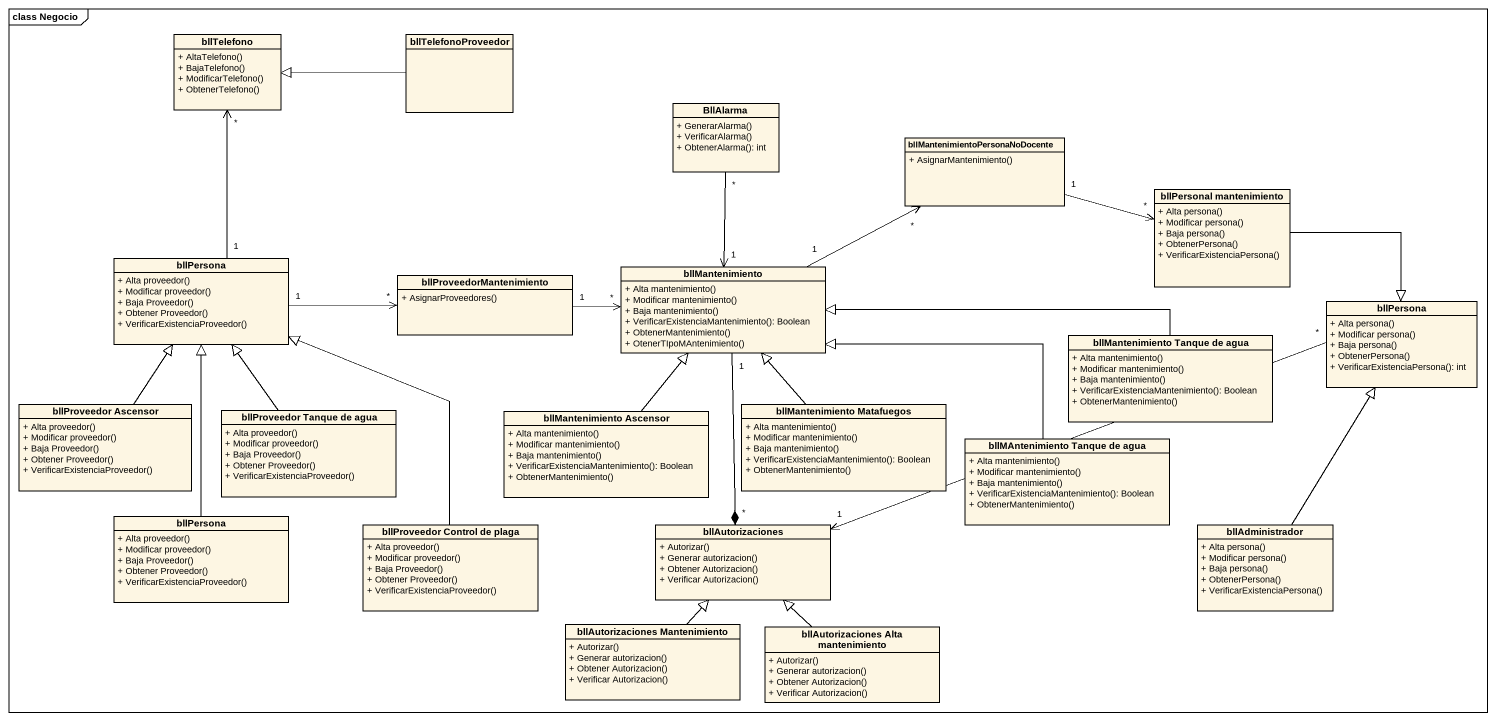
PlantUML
@startuml
mainframe class Negocio
hide circle
hide empty members
skinparam classAttributeIconSize 0
class bllTelefono {
  + AltaTelefono()
  + BajaTelefono()
  + ModificarTelefono()
  + ObtenerTelefono()
}
class bllTelefonoProveedor
class BllAlarma {
  + GenerarAlarma()
  + VerificarAlarma()
  + ObtenerAlarma(): int
}
class "bllMantenimientoPersonaNoDocente" as bllMantenimientoPersonaNoDoc {
  + AsignarMantenimiento()
}
class "bllPersonal mantenimiento" as bllPersonal_mantenimiento {
  + Alta persona()
  + Modificar persona()
  + Baja persona()
  + ObtenerPersona()
  + VerificarExistenciaPersona()
}
class bllPersona {
  + Alta proveedor()
  + Modificar proveedor()
  + Baja Proveedor()
  + Obtener Proveedor()
  + VerificarExistenciaProveedor()
}
class bllProveedorMantenimiento {
  + AsignarProveedores()
}
class bllMantenimiento {
  + Alta mantenimiento()
  + Modificar mantenimiento()
  + Baja mantenimiento()
  + VerificarExistenciaMantenimiento(): Boolean
  + ObtenerMantenimiento()
  + OtenerTIpoMAntenimiento()
}
class "bllPersona" as bllPersona_2 {
  + Alta persona()
  + Modificar persona()
  + Baja persona()
  + ObtenerPersona()
  + VerificarExistenciaPersona(): int
}
class "bllMantenimiento Tanque de agua" as bllMantenimiento_Tanque_de {
  + Alta mantenimiento()
  + Modificar mantenimiento()
  + Baja mantenimiento()
  + VerificarExistenciaMantenimiento(): Boolean
  + ObtenerMantenimiento()
}
class "bllProveedor Ascensor" as bllProveedor_Ascensor {
  + Alta proveedor()
  + Modificar proveedor()
  + Baja Proveedor()
  + Obtener Proveedor()
  + VerificarExistenciaProveedor()
}
class "bllProveedor Tanque de agua" as bllProveedor_Tanque_de_agua {
  + Alta proveedor()
  + Modificar proveedor()
  + Baja Proveedor()
  + Obtener Proveedor()
  + VerificarExistenciaProveedor()
}
class "bllMantenimiento Ascensor" as bllMantenimiento_Ascensor {
  + Alta mantenimiento()
  + Modificar mantenimiento()
  + Baja mantenimiento()
  + VerificarExistenciaMantenimiento(): Boolean
  + ObtenerMantenimiento()
}
class "bllMantenimiento Matafuegos" as bllMantenimiento_Matafuegos {
  + Alta mantenimiento()
  + Modificar mantenimiento()
  + Baja mantenimiento()
  + VerificarExistenciaMantenimiento(): Boolean
  + ObtenerMantenimiento()
}
class "bllMAntenimiento Tanque de agua" as bllMAntenimiento_Tanque_de {
  + Alta mantenimiento()
  + Modificar mantenimiento()
  + Baja mantenimiento()
  + VerificarExistenciaMantenimiento(): Boolean
  + ObtenerMantenimiento()
}
class "bllPersona" as bllPersona_3 {
  + Alta proveedor()
  + Modificar proveedor()
  + Baja Proveedor()
  + Obtener Proveedor()
  + VerificarExistenciaProveedor()
}
class "bllProveedor Control de plaga" as bllProveedor_Control_de {
  + Alta proveedor()
  + Modificar proveedor()
  + Baja Proveedor()
  + Obtener Proveedor()
  + VerificarExistenciaProveedor()
}
class bllAutorizaciones {
  + Autorizar()
  + Generar autorizacion()
  + Obtener Autorizacion()
  + Verificar Autorizacion()
}
class bllAdministrador {
  + Alta persona()
  + Modificar persona()
  + Baja persona()
  + ObtenerPersona()
  + VerificarExistenciaPersona()
}
class "bllAutorizaciones Mantenimiento" as bllAutorizaciones_2 {
  + Autorizar()
  + Generar autorizacion()
  + Obtener Autorizacion()
  + Verificar Autorizacion()
}
class "bllAutorizaciones Alta mantenimiento" as bllAutorizaciones_Alta {
  + Autorizar()
  + Generar autorizacion()
  + Obtener Autorizacion()
  + Verificar Autorizacion()
}
bllTelefonoProveedor -left-|> bllTelefono
BllAlarma "*" --> "1" bllMantenimiento
bllMantenimientoPersonaNoDoc "1" -right-> "*" bllPersonal_mantenimiento
bllPersonal_mantenimiento -right-|> bllPersona_2
bllPersona "1" -up-> "*" bllTelefono
bllPersona "1" -right-> "*" bllProveedorMantenimiento
bllProveedorMantenimiento "1" -right-> "*" bllMantenimiento
bllMantenimiento "1" -right-> "*" bllMantenimientoPersonaNoDoc
bllMantenimiento "1" --* "*" bllAutorizaciones
bllPersona_2 "*" -left-> "1" bllAutorizaciones
bllMantenimiento_Tanque_de -left-|> bllMantenimiento
bllProveedor_Ascensor -up-|> bllPersona
bllProveedor_Tanque_de_agua -up-|> bllPersona
bllMantenimiento_Ascensor -up-|> bllMantenimiento
bllMantenimiento_Matafuegos -up-|> bllMantenimiento
bllMAntenimiento_Tanque_de -left-|> bllMantenimiento
bllPersona_3 -up-|> bllPersona
bllProveedor_Control_de -up-|> bllPersona
bllAdministrador -up-|> bllPersona_2
bllAutorizaciones_2 -up-|> bllAutorizaciones
bllAutorizaciones_Alta -up-|> bllAutorizaciones
@enduml
